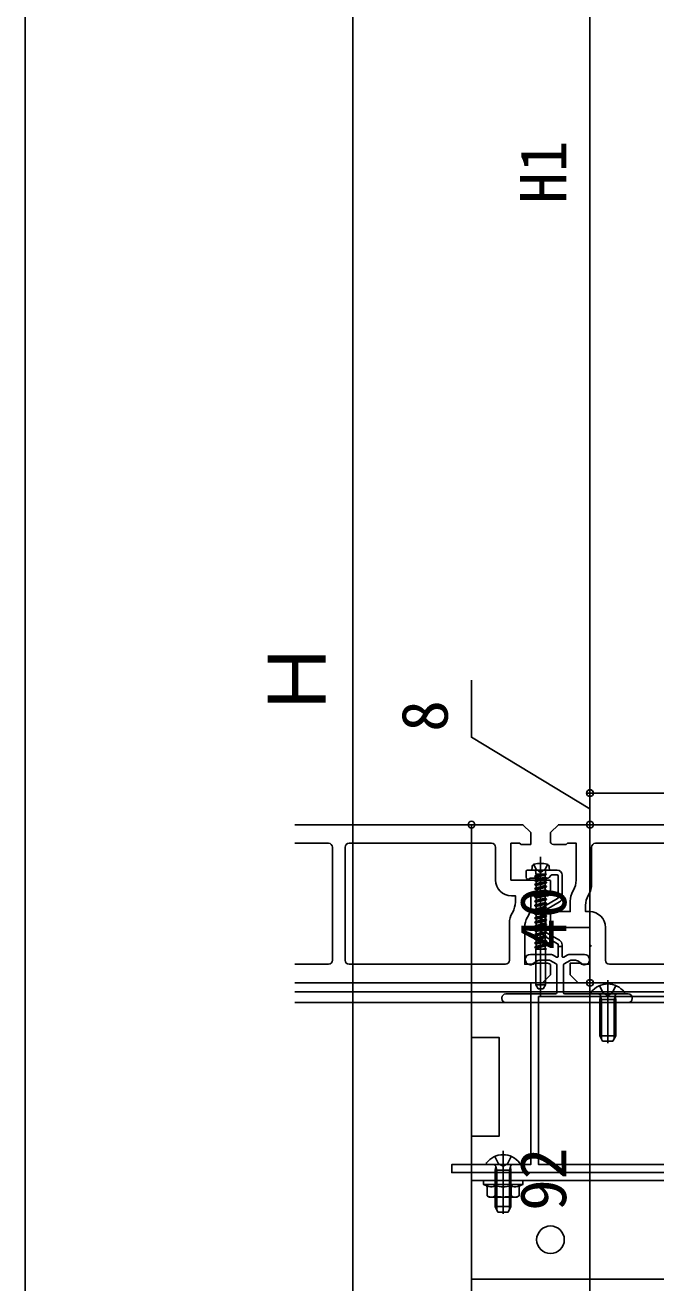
# Model space of a CAD drawing. Units: millimetres, scale not verified. Extents: x -700 to 700, y -1043 to 1037.
# Drawn here: x -700 to -540.3, y 3.9 to 322.1 of the extents above; entities that cross this region are included whole.
import ezdxf
from ezdxf.enums import TextEntityAlignment as Align

# ---------------------------------------------------------------- set-up
doc = ezdxf.new("R2010")
doc.units = ezdxf.units.MM
doc.header["$LTSCALE"] = 6
for name, color, linetype in [('0-2_YKK_11', 7, 'Continuous'), ('0-3_YKK_12', 2, 'Continuous'), ('0-4_YKK_13', 4, 'Continuous'), ('0-5_YKK_D', 6, 'Continuous'), ('0-6_YKK_ZWAK', 7, 'Continuous')]:
    doc.layers.add(name, color=color, linetype=linetype)
doc.styles.add('ＭＳ ゴシック', font='')
doc.styles.get('ＭＳ ゴシック').set_extended_font_data('MS Gothic')

msp = doc.modelspace()

# ---------------------------------------------------------------- linework, layer by layer
at = {"layer": '0-2_YKK_11'}
for p, q in [((-631.688, 115.117), (-623.202, 115.117)), ((-581.902, 115.117), (-618.002, 115.117)), ((-516.002, 115.117), (-555.602, 115.117)), ((-622.202, 114.117), (-622.202, 85.517)), ((-619.002, 114.117), (-619.002, 85.517)), ((-580.902, 105.817), (-580.902, 114.117)), ((-556.602, 114.117), (-556.602, 104.71)), ((-567.002, 105.683), (-567.002, 102.199)), ((-561.171, 103.255), (-561.332, 102.978)), ((-557.271, 102.21), (-557.432, 101.933)), ((-576.732, 97.424), (-576.571, 97.702)), ((-572.671, 96.657), (-572.832, 96.379)), ((-567.002, 97.435), (-567.002, 93.951)), ((-577.402, 85.517), (-577.402, 94.924)), ((-553.102, 93.817), (-553.102, 85.517)), ((-623.202, 84.517), (-631.688, 84.517)), ((-618.002, 84.517), (-578.402, 84.517)), ((-552.102, 84.517), (-516.002, 84.517))]:
    msp.add_line(p, q, dxfattribs=at)
for points in [[(-631.688, 119.817), (-574.002, 119.817), (-572.002, 117.817), (-572.002, 114.817), (-574.502, 114.817), (-574.802, 115.117), (-577.002, 115.117), (-577.002, 105.817), (-569.802, 105.817), (-569.502, 105.517), (-569.202, 105.817), (-567.502, 105.817)], [(-374.002, 119.817), (-565.002, 119.817), (-567.002, 117.817), (-567.002, 115.199)], [(-566.002, 114.817), (-563.002, 114.817), (-562.702, 115.117), (-560.502, 115.117), (-560.502, 105.755)], [(-575.902, 100.202), (-575.902, 101.817), (-576.902, 101.817)], [(-568.002, 101.817), (-572.002, 101.817), (-572.002, 99.157)], [(-562.002, 100.478), (-562.002, 97.817), (-566.002, 97.817)], [(-558.102, 99.433), (-558.102, 97.817), (-557.102, 97.817)], [(-573.502, 93.879), (-573.502, 84.517), (-571.302, 84.517), (-571.002, 84.817), (-568.002, 84.817)], [(-566.502, 93.817), (-564.802, 93.817), (-564.502, 94.117), (-564.202, 93.817), (-557.002, 93.817), (-557.002, 89.467), (-556.702, 89.167), (-557.002, 88.867), (-557.002, 84.517), (-559.202, 84.517), (-559.502, 84.817), (-562.002, 84.817), (-562.002, 81.817), (-560.002, 79.817), (-369.002, 79.817), (-367.002, 81.817), (-367.002, 84.435)], [(-567.002, 84.435), (-567.002, 81.817), (-569.002, 79.817), (-631.688, 79.817)]]:
    msp.add_lwpolyline(points, dxfattribs=at)
for points in [[(-432.002, 31.817), (-592.002, 31.817), (-592.002, 33.817), (-572.002, 33.817), (-572.002, 79.817), (-452.002, 79.817), (-452.002, 33.817), (-432.002, 33.817)], [(-570.002, 76.317), (-454.002, 76.317), (-454.002, 33.817), (-570.002, 33.817)]]:
    msp.add_lwpolyline(points, close=True, dxfattribs=at)
for centre, radius, start, end in [((-623.202, 114.117), 1, 0, 90), ((-618.002, 114.117), 1, 90, 180), ((-581.902, 114.117), 1, 0, 90), ((-566.002, 116.317), 1.5, 228.18968, 270.00001), ((-555.602, 114.117), 1, 90.00001, 179.99999), ((-576.902, 105.817), 4, 180, 270), ((-567.502, 104.817), 1, 60, 90), ((-565.502, 105.755), 5, 329.99999, 0.00001), ((-568.002, 103.317), 1.5, 270, 311.81031), ((-557.002, 100.478), 5, 149.99999, 180.00001), ((-553.102, 99.433), 5, 149.99999, 180.00001), ((-561.602, 104.71), 5, 329.99999, 0.00001), ((-580.902, 100.202), 5, 330, 0), ((-577.002, 99.157), 5, 330, 0), ((-572.402, 94.924), 5, 150, 180), ((-568.502, 93.879), 5, 150, 180), ((-566.002, 96.317), 1.5, 89.99999, 131.81032), ((-557.102, 93.817), 4, 0.00001, 89.99999), ((-566.502, 94.817), 1, 239.99995, 269.99996), ((-623.202, 85.517), 1, 270, 0), ((-618.002, 85.517), 1, 180, 270), ((-578.402, 85.517), 1, 270, 0), ((-568.002, 83.317), 1.5, 48.18969, 90), ((-552.102, 85.517), 1, 180.00001, 269.99999)]:
    msp.add_arc(centre, radius, start, end, dxfattribs=at)
at = {"layer": '0-3_YKK_12'}
for p, q in [((-631.688, 79.817), (-327.431, 79.817)), ((-631.688, 77.517), (-327.431, 77.517)), ((-631.688, 74.817), (-327.431, 74.817))]:
    msp.add_line(p, q, dxfattribs=at)
at = {"layer": '0-4_YKK_13'}
for p, q in [((-569.502, 111.72), (-569.502, 76.637)), ((-570.172, 108.317), (-572.852, 108.317)), ((-571.683, 109.099), (-571.752, 108.317)), ((-567.252, 108.317), (-571.752, 108.317)), ((-569.502, 105.317), (-569.502, 109.317)), ((-565.352, 108.317), (-568.831, 108.317)), ((-567.32, 109.099), (-567.252, 108.317)), ((-567.252, 108.317), (-567.252, 108.361)), ((-573.152, 108.017), (-573.152, 106.517)), ((-572.027, 106.317), (-567.626, 106.317)), ((-568.003, 107.257), (-571.002, 106.832)), ((-568.003, 107.257), (-571.002, 106.732)), ((-571.002, 106.832), (-570.652, 107.034)), ((-571.002, 106.832), (-571.002, 106.732)), ((-571.002, 106.732), (-570.652, 106.53)), ((-568.002, 106.303), (-571.002, 105.774)), ((-568.002, 106.203), (-571.002, 105.674)), ((-571.002, 105.774), (-570.652, 105.976)), ((-571.002, 105.774), (-571.002, 105.674)), ((-571.002, 105.674), (-570.652, 105.472)), ((-568.002, 105.245), (-571.002, 104.716)), ((-568.002, 105.145), (-571.002, 104.616)), ((-570.733, 107.257), (-568.003, 107.257)), ((-570.732, 107.257), (-570.732, 107.917)), ((-570.652, 107.257), (-570.652, 107.034)), ((-570.652, 107.034), (-569.682, 107.257)), ((-568.352, 107.059), (-570.652, 106.53)), ((-570.652, 106.53), (-570.652, 105.976)), ((-570.652, 106.53), (-570.652, 105.976)), ((-568.352, 106.505), (-570.652, 105.976)), ((-568.352, 106.001), (-570.652, 105.472)), ((-570.652, 105.472), (-570.652, 104.918)), ((-568.352, 105.447), (-570.652, 104.918)), ((-568.003, 107.257), (-568.352, 107.059)), ((-568.352, 107.059), (-568.352, 106.505)), ((-568.352, 107.059), (-568.352, 106.505)), ((-568.002, 106.303), (-568.352, 106.505)), ((-568.002, 106.203), (-568.352, 106.001)), ((-568.352, 106.001), (-568.352, 105.447)), ((-568.002, 105.245), (-568.352, 105.447)), ((-568.002, 105.145), (-568.352, 104.943)), ((-568.272, 107.257), (-568.272, 107.917)), ((-568.002, 106.203), (-568.002, 106.303)), ((-568.002, 105.145), (-568.002, 105.245)), ((-567.414, 106.405), (-566.789, 107.029)), ((-566.577, 107.117), (-565.352, 107.117)), ((-565.052, 106.817), (-565.052, 102.017)), ((-564.052, 102.017), (-564.052, 107.017)), ((-571.002, 104.716), (-570.652, 104.918)), ((-571.002, 104.716), (-571.002, 104.616)), ((-571.002, 104.616), (-570.652, 104.414)), ((-568.002, 104.187), (-571.002, 103.658)), ((-568.002, 104.087), (-571.002, 103.558)), ((-571.002, 103.658), (-570.652, 103.86)), ((-571.002, 103.658), (-571.002, 103.558)), ((-571.002, 103.558), (-570.652, 103.356)), ((-568.002, 103.129), (-571.002, 102.6)), ((-568.002, 103.029), (-571.002, 102.5)), ((-571.002, 102.6), (-570.652, 102.802)), ((-571.002, 102.6), (-571.002, 102.5)), ((-571.002, 102.5), (-570.652, 102.298)), ((-568.002, 102.071), (-571.002, 101.542)), ((-568.002, 101.971), (-571.002, 101.442)), ((-568.352, 104.943), (-570.652, 104.414)), ((-570.652, 104.414), (-570.652, 103.86)), ((-568.352, 104.389), (-570.652, 103.86)), ((-568.352, 103.885), (-570.652, 103.356)), ((-570.652, 103.356), (-570.652, 102.802)), ((-568.352, 103.331), (-570.652, 102.802)), ((-568.352, 102.827), (-570.652, 102.298)), ((-570.652, 102.298), (-570.652, 101.744)), ((-568.352, 102.273), (-570.652, 101.744)), ((-568.352, 104.943), (-568.352, 104.389)), ((-568.002, 104.187), (-568.352, 104.389)), ((-568.002, 104.087), (-568.352, 103.885)), ((-568.352, 103.885), (-568.352, 103.331)), ((-568.002, 103.129), (-568.352, 103.331)), ((-568.002, 103.029), (-568.352, 102.827)), ((-568.352, 102.827), (-568.352, 102.273)), ((-568.002, 102.071), (-568.352, 102.273)), ((-568.002, 101.971), (-568.352, 101.769)), ((-568.002, 104.087), (-568.002, 104.187)), ((-568.002, 103.029), (-568.002, 103.129)), ((-568.002, 101.971), (-568.002, 102.071)), ((-564.052, 102.017), (-565.052, 102.017)), ((-565.052, 102.017), (-565.052, 101.39)), ((-564.052, 101.39), (-564.052, 102.017)), ((-571.002, 101.542), (-570.652, 101.744)), ((-571.002, 101.542), (-571.002, 101.442)), ((-571.002, 101.442), (-570.652, 101.24)), ((-568.002, 101.013), (-571.002, 100.484)), ((-568.002, 100.913), (-571.002, 100.384)), ((-571.002, 100.484), (-570.652, 100.686)), ((-571.002, 100.484), (-571.002, 100.384)), ((-571.002, 100.384), (-570.652, 100.182)), ((-568.002, 99.955), (-571.002, 99.426)), ((-568.002, 99.855), (-571.002, 99.326)), ((-571.002, 99.426), (-570.652, 99.628)), ((-571.002, 99.426), (-571.002, 99.326)), ((-571.002, 99.326), (-570.652, 99.124)), ((-568.002, 98.897), (-571.002, 98.368)), ((-568.002, 98.797), (-571.002, 98.268)), ((-568.352, 101.769), (-570.652, 101.24)), ((-570.652, 101.24), (-570.652, 100.686)), ((-568.352, 101.215), (-570.652, 100.686)), ((-568.352, 100.711), (-570.652, 100.182)), ((-570.652, 100.182), (-570.652, 99.628)), ((-568.352, 100.157), (-570.652, 99.628)), ((-568.352, 99.653), (-570.652, 99.124)), ((-570.652, 99.124), (-570.652, 98.57)), ((-568.352, 99.099), (-570.652, 98.57)), ((-565.202, 101.131), (-568.502, 99.225)), ((-568.352, 101.769), (-568.352, 101.215)), ((-568.002, 101.013), (-568.352, 101.215)), ((-568.002, 100.913), (-568.352, 100.711)), ((-568.352, 100.711), (-568.352, 100.157)), ((-568.002, 99.955), (-568.352, 100.157)), ((-568.002, 99.855), (-568.352, 99.653)), ((-568.352, 99.653), (-568.352, 99.099)), ((-568.002, 98.897), (-568.352, 99.099)), ((-568.002, 98.797), (-568.352, 98.595)), ((-568.002, 100.913), (-568.002, 101.013)), ((-568.002, 98.359), (-564.702, 100.265)), ((-568.002, 99.855), (-568.002, 99.955)), ((-568.002, 98.797), (-568.002, 98.897)), ((-571.002, 98.368), (-570.652, 98.57)), ((-571.002, 98.368), (-571.002, 98.268)), ((-571.002, 98.268), (-570.652, 98.066)), ((-568.002, 97.839), (-571.002, 97.31)), ((-568.002, 97.739), (-571.002, 97.21)), ((-571.002, 97.31), (-570.652, 97.512)), ((-571.002, 97.31), (-571.002, 97.21)), ((-571.002, 97.21), (-570.652, 97.008)), ((-568.002, 96.781), (-571.002, 96.252)), ((-568.002, 96.681), (-571.002, 96.152)), ((-571.002, 96.252), (-570.652, 96.454)), ((-571.002, 96.252), (-571.002, 96.152)), ((-571.002, 96.152), (-570.652, 95.95)), ((-568.002, 95.723), (-571.002, 95.194)), ((-568.002, 95.623), (-571.002, 95.094)), ((-568.352, 98.595), (-570.652, 98.066)), ((-570.652, 98.066), (-570.652, 97.512)), ((-568.352, 98.041), (-570.652, 97.512)), ((-568.352, 97.537), (-570.652, 97.008)), ((-570.652, 97.008), (-570.652, 96.454)), ((-568.352, 96.983), (-570.652, 96.454)), ((-568.352, 96.479), (-570.652, 95.95)), ((-570.652, 95.95), (-570.652, 95.396)), ((-568.352, 95.925), (-570.652, 95.396)), ((-569.152, 98.1), (-569.152, 92.735)), ((-568.352, 98.595), (-568.352, 98.041)), ((-568.002, 97.839), (-568.352, 98.041)), ((-568.002, 97.739), (-568.352, 97.537)), ((-568.352, 97.537), (-568.352, 96.983)), ((-568.002, 96.781), (-568.352, 96.983)), ((-568.002, 96.681), (-568.352, 96.479)), ((-568.352, 96.479), (-568.352, 95.925)), ((-568.002, 95.723), (-568.352, 95.925)), ((-568.002, 95.623), (-568.352, 95.421)), ((-568.152, 92.735), (-568.152, 98.1)), ((-568.002, 97.739), (-568.002, 97.839)), ((-568.002, 96.681), (-568.002, 96.781)), ((-568.002, 95.623), (-568.002, 95.723)), ((-571.002, 95.194), (-570.652, 95.396)), ((-571.002, 95.194), (-571.002, 95.094)), ((-571.002, 95.094), (-570.652, 94.892)), ((-568.002, 94.665), (-571.002, 94.136)), ((-568.002, 94.565), (-571.002, 94.036)), ((-571.002, 94.136), (-570.652, 94.338)), ((-571.002, 94.136), (-571.002, 94.036)), ((-571.002, 94.036), (-570.652, 93.834)), ((-568.002, 93.607), (-571.002, 93.078)), ((-568.002, 93.507), (-571.002, 92.978)), ((-571.002, 93.078), (-570.652, 93.28)), ((-571.002, 93.078), (-571.002, 92.978)), ((-571.002, 92.978), (-570.652, 92.776)), ((-568.002, 92.549), (-571.002, 92.02)), ((-568.002, 92.449), (-571.002, 91.92)), ((-568.352, 95.421), (-570.652, 94.892)), ((-570.652, 94.892), (-570.652, 94.338)), ((-568.352, 94.867), (-570.652, 94.338)), ((-568.352, 94.363), (-570.652, 93.834)), ((-570.652, 93.834), (-570.652, 93.28)), ((-568.352, 93.809), (-570.652, 93.28)), ((-568.352, 93.305), (-570.652, 92.776)), ((-570.652, 92.776), (-570.652, 92.222)), ((-568.352, 92.751), (-570.652, 92.222)), ((-568.352, 95.421), (-568.352, 94.867)), ((-568.002, 94.665), (-568.352, 94.867)), ((-568.002, 94.565), (-568.352, 94.363)), ((-568.352, 94.363), (-568.352, 93.809)), ((-568.002, 93.607), (-568.352, 93.809)), ((-568.002, 93.507), (-568.352, 93.305)), ((-568.352, 93.305), (-568.352, 92.751)), ((-568.002, 92.549), (-568.352, 92.751)), ((-568.002, 92.449), (-568.352, 92.247)), ((-568.002, 94.565), (-568.002, 94.665)), ((-568.002, 93.507), (-568.002, 93.607)), ((-568.002, 92.449), (-568.002, 92.549)), ((-564.702, 90.57), (-568.002, 92.475)), ((-571.002, 92.02), (-570.652, 92.222)), ((-571.002, 92.02), (-571.002, 91.92)), ((-571.002, 91.92), (-570.652, 91.718)), ((-568.002, 91.491), (-571.002, 90.962)), ((-568.002, 91.391), (-571.002, 90.862)), ((-571.002, 90.962), (-570.652, 91.164)), ((-571.002, 90.962), (-571.002, 90.862)), ((-571.002, 90.862), (-570.652, 90.66)), ((-568.002, 90.433), (-571.002, 89.904)), ((-568.002, 90.333), (-571.002, 89.804)), ((-571.002, 89.904), (-570.652, 90.106)), ((-571.002, 89.904), (-571.002, 89.804)), ((-571.002, 89.804), (-570.652, 89.602)), ((-568.002, 89.375), (-571.002, 88.846)), ((-568.002, 89.275), (-571.002, 88.746)), ((-568.352, 92.247), (-570.652, 91.718)), ((-570.652, 91.718), (-570.652, 91.164)), ((-568.352, 91.693), (-570.652, 91.164)), ((-568.352, 91.189), (-570.652, 90.66)), ((-570.652, 90.66), (-570.652, 90.106)), ((-568.352, 90.635), (-570.652, 90.106)), ((-568.352, 90.131), (-570.652, 89.602)), ((-570.652, 89.602), (-570.652, 89.048)), ((-568.352, 89.577), (-570.652, 89.048)), ((-568.502, 91.609), (-565.202, 89.704)), ((-568.352, 92.247), (-568.352, 91.693)), ((-568.002, 91.491), (-568.352, 91.693)), ((-568.002, 91.391), (-568.352, 91.189)), ((-568.352, 91.189), (-568.352, 90.635)), ((-568.002, 90.433), (-568.352, 90.635)), ((-568.002, 90.333), (-568.352, 90.131)), ((-568.352, 90.131), (-568.352, 89.577)), ((-568.002, 89.375), (-568.352, 89.577)), ((-568.002, 89.375), (-568.352, 89.577)), ((-568.002, 89.275), (-568.352, 89.073)), ((-568.002, 89.275), (-568.352, 89.073)), ((-568.002, 91.391), (-568.002, 91.491)), ((-568.002, 90.333), (-568.002, 90.433)), ((-568.002, 89.275), (-568.002, 89.375)), ((-565.052, 89.444), (-565.052, 89.017)), ((-564.052, 89.017), (-564.052, 89.444)), ((-567.214, 87.017), (-572.076, 87.017)), ((-571.002, 88.846), (-570.652, 89.048)), ((-571.002, 88.846), (-571.002, 88.746)), ((-571.002, 88.746), (-570.652, 88.544)), ((-570.732, 88.317), (-568.002, 88.317)), ((-570.732, 79.317), (-570.732, 88.317)), ((-568.352, 89.073), (-570.652, 88.544)), ((-570.652, 88.544), (-570.652, 88.317)), ((-568.352, 88.519), (-569.23, 88.317)), ((-568.352, 89.073), (-568.352, 88.519)), ((-568.002, 88.317), (-568.352, 88.519)), ((-568.272, 79.317), (-568.272, 88.317)), ((-565.502, 86.307), (-566.314, 86.776)), ((-565.052, 89.017), (-565.052, 86.567)), ((-565.052, 89.017), (-564.052, 89.017)), ((-564.052, 86.567), (-564.052, 89.017)), ((-562.789, 86.776), (-563.602, 86.307)), ((-558.427, 87.017), (-561.889, 87.017)), ((-572.419, 84.412), (-572.131, 84.334)), ((-571.715, 84.408), (-570.388, 85.336)), ((-569.815, 85.517), (-567.214, 85.517)), ((-567.064, 85.477), (-565.552, 84.604)), ((-565.402, 84.344), (-565.402, 77.317)), ((-563.702, 77.317), (-563.702, 84.344)), ((-563.552, 84.604), (-562.039, 85.477)), ((-561.889, 85.517), (-560.688, 85.517)), ((-560.115, 85.336), (-558.788, 84.408)), ((-558.372, 84.334), (-558.084, 84.412)), ((-552.502, 80.517), (-552.502, 64.554)), ((-565.702, 77.017), (-578.302, 77.017)), ((-568.272, 79.317), (-570.732, 79.317)), ((-570.732, 79.317), (-570.154, 78.317)), ((-570.154, 78.317), (-568.849, 78.317)), ((-568.272, 79.317), (-568.849, 78.317)), ((-547.302, 77.017), (-563.402, 77.017)), ((-556.477, 77.017), (-548.526, 77.017)), ((-554.577, 79.094), (-553.647, 77.229)), ((-554.502, 75.617), (-554.357, 76.43)), ((-554.123, 75.617), (-554.363, 76.632)), ((-553.647, 77.229), (-552.502, 76.62)), ((-552.502, 73.817), (-552.502, 78.017)), ((-551.357, 77.229), (-552.502, 76.62)), ((-550.427, 79.094), (-551.357, 77.229)), ((-550.881, 75.617), (-550.64, 76.632)), ((-550.502, 75.617), (-550.646, 76.43)), ((-437.002, 74.817), (-587.002, 74.817)), ((-587.002, 66.017), (-587.002, 74.817)), ((-579.302, 76.017), (-579.302, 75.817)), ((-578.302, 74.817), (-547.302, 74.817)), ((-550.502, 75.617), (-554.502, 75.617)), ((-554.502, 75.617), (-554.502, 66.417)), ((-554.123, 75.617), (-554.123, 65.659)), ((-550.881, 75.617), (-550.881, 65.659)), ((-550.502, 75.617), (-550.502, 66.417)), ((-546.302, 75.817), (-546.302, 76.017)), ((-550.502, 66.417), (-554.502, 66.417)), ((-553.802, 65.017), (-554.502, 66.417)), ((-551.202, 65.017), (-553.802, 65.017)), ((-550.502, 66.417), (-551.202, 65.017)), ((-581.077, 35.894), (-580.147, 34.029)), ((-579.002, 37.317), (-579.002, 21.354)), ((-576.927, 35.894), (-577.857, 34.029)), ((-587.002, 31.817), (-437.002, 31.817)), ((-575.026, 33.817), (-582.977, 33.817)), ((-581.002, 32.417), (-580.857, 33.23)), ((-581.002, 32.417), (-577.002, 32.417)), ((-581.002, 32.417), (-581.002, 23.217)), ((-580.623, 32.417), (-580.863, 33.432)), ((-580.623, 32.417), (-580.623, 22.459)), ((-580.147, 34.029), (-579.002, 33.42)), ((-577.857, 34.029), (-579.002, 33.42)), ((-579.002, 32.817), (-579.002, 28.817)), ((-577.381, 32.417), (-577.14, 33.432)), ((-577.381, 32.417), (-577.381, 22.459)), ((-577.002, 32.417), (-577.146, 33.23)), ((-577.002, 32.417), (-577.002, 23.217)), ((-587.002, 29.817), (-437.002, 29.817)), ((-574.002, 28.817), (-584.002, 28.817)), ((-574.302, 29.817), (-583.702, 29.817)), ((-579.002, 23.202), (-579.002, 30.246)), ((-583.043, 25.93), (-583.043, 28.118)), ((-582.502, 25.617), (-583.043, 25.93)), ((-582.502, 25.617), (-575.502, 25.617)), ((-581.022, 25.93), (-581.022, 28.525)), ((-576.981, 25.93), (-576.981, 28.525)), ((-575.502, 25.617), (-574.96, 25.93)), ((-574.96, 25.93), (-574.96, 28.118)), ((-581.002, 23.217), (-577.002, 23.217)), ((-581.002, 23.217), (-580.302, 21.817)), ((-577.702, 21.817), (-577.002, 23.217)), ((-580.302, 21.817), (-577.702, 21.817))]:
    msp.add_line(p, q, dxfattribs=at)
for points in [[(-571.252, 109.741), (-570.647, 108.517), (-569.502, 107.908)], [(-567.752, 109.741), (-568.357, 108.517), (-569.502, 107.908)], [(-587.002, 66.017), (-580.002, 66.017), (-580.002, 41.017), (-587.002, 41.017)], [(-437.002, 41.017), (-437.002, 4.817), (-587.002, 4.817), (-587.002, 41.017)], [(-584.002, 29.517), (-584.002, 28.817), (-582.633, 28.319)], [(-574.002, 29.517), (-574.002, 28.817), (-575.37, 28.319)]]:
    msp.add_lwpolyline(points, dxfattribs=at)
msp.add_circle((-567.002, 14.817), 3.5, dxfattribs=at)
for centre, radius, start, end in [((-572.852, 108.017), 0.3, 90, 180), ((-570.886, 109.03), 0.8, 105.44272, 175), ((-571.132, 107.917), 0.4, 0, 90), ((-569.502, 104.017), 6, 74.55728, 105.44272), ((-570.172, 108.117), 0.2, 16.60155, 90), ((-569.502, 108.317), 0.5, 196.60155, 343.39845), ((-568.831, 108.117), 0.2, 90, 163.39845), ((-567.872, 107.917), 0.4, 90, 180), ((-568.117, 109.03), 0.8, 5, 74.55728), ((-565.352, 107.017), 1.3, 0, 90), ((-572.652, 106.517), 0.5, 180, 321.31781), ((-572.027, 106.017), 0.3, 90, 141.31781), ((-567.626, 106.617), 0.3, 270, 315), ((-566.577, 106.817), 0.3, 90, 135), ((-565.352, 106.817), 0.3, 0, 90), ((-567.852, 98.1), 1.3, 120, 180), ((-565.352, 101.39), 0.3, 300, 0), ((-565.352, 101.39), 1.3, 300, 0), ((-567.852, 98.1), 0.3, 120, 180), ((-567.852, 92.735), 1.3, 180, 240), ((-567.852, 92.735), 0.3, 180, 240), ((-565.352, 89.444), 0.3, 0, 60), ((-565.352, 89.444), 1.3, 0, 60), ((-572.076, 85.692), 1.325, 90, 255), ((-567.214, 85.217), 1.8, 60, 90), ((-565.352, 86.567), 0.3, 240, 0), ((-563.752, 86.567), 0.3, 180, 300), ((-561.889, 85.217), 1.8, 90, 120), ((-558.427, 85.692), 1.325, 285, 90), ((-572.002, 84.817), 0.5, 255, 305), ((-569.815, 84.517), 1, 90, 125), ((-567.214, 85.217), 0.3, 60, 90), ((-565.702, 84.344), 0.3, 0, 60), ((-563.402, 84.344), 0.3, 120, 180), ((-561.889, 85.217), 0.3, 90, 120), ((-560.688, 84.517), 1, 55, 90), ((-558.502, 84.817), 0.5, 235, 285), ((-578.302, 76.017), 1, 90, 180), ((-565.702, 77.317), 0.3, 270, 0), ((-563.402, 77.317), 0.3, 180, 270), ((-556.477, 77.292), 0.274, 142.28591, 270), ((-552.502, 74.217), 5.3, 37.71409, 142.28591), ((-554.849, 76.517), 0.5, 349.90904, 90), ((-550.154, 76.517), 0.5, 90, 190.09096), ((-548.526, 77.292), 0.274, 270, 37.71409), ((-547.302, 76.017), 1, 0, 90), ((-578.302, 75.817), 1, 180, 270), ((-547.302, 75.817), 1, 270, 0), ((-579.002, 31.017), 5.3, 37.71409, 142.28591), ((-582.977, 34.092), 0.274, 142.28591, 270), ((-581.349, 33.317), 0.5, 349.90904, 90), ((-576.654, 33.317), 0.5, 90, 190.09096), ((-575.026, 34.092), 0.274, 270, 37.71409), ((-583.702, 29.517), 0.3, 90, 180), ((-574.302, 29.517), 0.3, 0, 90), ((-583.543, 28.118), 0.5, 0, 70), ((-582.027, 27.388), 1.771, 240, 304.56509), ((-582.027, 29.983), 1.771, 250, 304.56509), ((-579.002, 34.9), 6.687, 252.41205, 270), ((-579.002, 32.305), 6.687, 252.41205, 270), ((-579.002, 34.9), 6.687, 270, 287.58795), ((-579.002, 32.305), 6.687, 270, 287.58795), ((-575.976, 29.983), 1.771, 235.43491, 290), ((-575.976, 27.388), 1.771, 235.43491, 300), ((-574.46, 28.118), 0.5, 110, 180)]:
    msp.add_arc(centre, radius, start, end, dxfattribs=at)
at = {"layer": '0-5_YKK_D'}
for p, q in [((-617.002, -158.2), (-617.002, 473.817)), ((-557.002, 127.817), (-557.002, 449.817)), ((-527.702, 127.817), (-558.002, 127.817)), ((-527.702, 127.817), (-558.002, 127.817)), ((-557.002, 127.817), (-557.002, 119.817)), ((-587.002, 119.817), (-587.002, -172.2))]:
    msp.add_line(p, q, dxfattribs=at)
for points in [[(-557.002, 123.817), (-587.002, 141.922), (-587.002, 156.377)], [(-557.002, 119.817), (-557.002, 79.817), (-557.002, -12.183)]]:
    msp.add_lwpolyline(points, dxfattribs=at)
for centre in [(-557.002, 127.817), (-557.002, 127.817), (-587.002, 119.817), (-557.002, 119.817), (-557.002, 119.817), (-557.002, 79.817), (-557.002, 79.817)]:
    msp.add_circle(centre, 0.85, dxfattribs=at)
at = {"layer": '0-6_YKK_ZWAK'}
msp.add_line((-700, 996.8), (-700, -1043.2), dxfattribs=at)

# ---------------------------------------------------------------- texts
at = {"layer": '0-5_YKK_D', "style": 'ＭＳ ゴシック'}
for s, height, p in [('H1', 11.73, (-559.502, 276.908)), ('Ｈ', 14.66, (-619.502, 146.672)), ('8', 11.73, (-589.502, 143.331)), ('40', 11.73, (-559.502, 88.181)), ('92', 11.73, (-559.502, 22.135))]:
    msp.add_text(s, height=height, rotation=90, dxfattribs=at).set_placement(p, align=Align.BOTTOM_LEFT)

doc.saveas('drawing.dxf')
